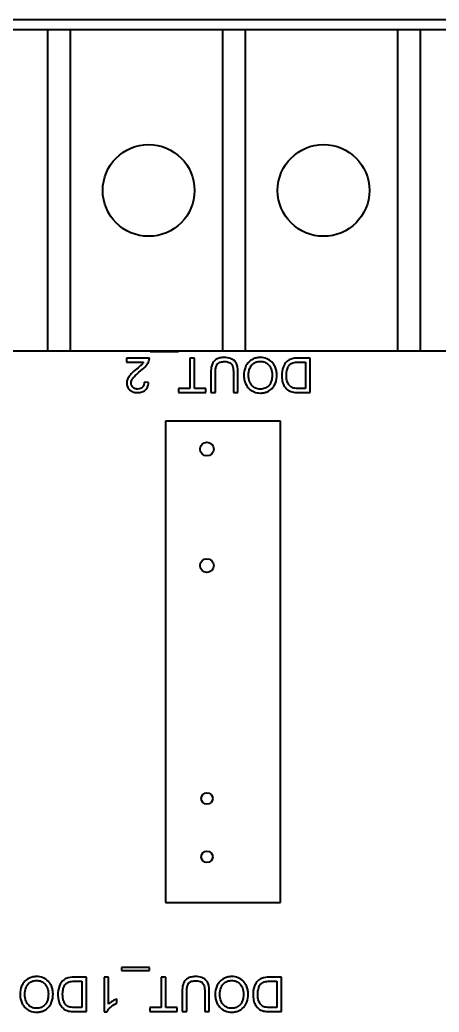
# Model space of a CAD drawing. Header units: millimetres. Extents: x 0 to 5945, y 0 to 4205.
# Drawn here: x 1673.18 to 1691.44, y 235.35 to 278.62 of the extents above; entities that cross this region are included whole.
import ezdxf

# ---------------------------------------------------------------- set-up
doc = ezdxf.new("R2010")
doc.units = ezdxf.units.MM
doc.header["$LTSCALE"] = 5
doc.layers.add('가시적인 것(ISO)', color=3, linetype='Continuous', lineweight=40)

msp = doc.modelspace()

# ---------------------------------------------------------------- linework, layer by layer
at = {"layer": '가시적인 것(ISO)'}
for p, q in [((1744.737, 278.623), (1574.737, 278.623)), ((1674.387, 278.183), (1667.767, 278.183)), ((1674.387, 278.183), (1674.387, 264.183)), ((1675.387, 278.183), (1674.387, 278.183)), ((1675.387, 264.183), (1675.387, 278.183)), ((1682.007, 278.183), (1675.387, 278.183)), ((1682.007, 278.183), (1682.007, 264.183)), ((1683.007, 278.183), (1682.007, 278.183)), ((1683.007, 264.183), (1683.007, 278.183)), ((1689.627, 278.183), (1683.007, 278.183)), ((1689.627, 278.183), (1689.627, 264.183)), ((1690.627, 278.183), (1689.627, 278.183)), ((1690.627, 264.183), (1690.627, 278.183)), ((1697.247, 278.183), (1690.627, 278.183)), ((1667.767, 264.183), (1674.387, 264.183)), ((1674.387, 264.183), (1675.387, 264.183)), ((1675.387, 264.183), (1682.007, 264.183)), ((1678.859, 264.183), (1678.859, 264.156)), ((1678.859, 264.156), (1680.08, 264.156)), ((1680.08, 264.156), (1680.08, 264.183)), ((1682.007, 264.183), (1683.007, 264.183)), ((1683.007, 264.183), (1689.627, 264.183)), ((1689.627, 264.183), (1690.627, 264.183)), ((1690.627, 264.183), (1697.247, 264.183)), ((1678.821, 263.873), (1677.829, 263.873)), ((1677.829, 263.873), (1677.829, 263.696)), ((1677.829, 263.696), (1678.564, 263.696)), ((1680.786, 263.873), (1680.587, 263.873)), ((1680.587, 263.873), (1680.587, 262.55)), ((1680.786, 262.55), (1680.786, 263.873)), ((1685.825, 263.873), (1685.284, 263.873)), ((1685.306, 263.696), (1685.627, 263.696)), ((1685.627, 263.696), (1685.627, 262.55)), ((1685.825, 262.373), (1685.825, 263.873)), ((1681.498, 263.24), (1681.498, 262.373)), ((1681.697, 262.373), (1681.697, 263.238)), ((1682.479, 263.238), (1682.479, 262.373)), ((1682.678, 262.373), (1682.678, 263.24)), ((1678.786, 262.801), (1678.596, 262.82)), ((1680.587, 262.55), (1680.091, 262.55)), ((1680.091, 262.55), (1680.091, 262.373)), ((1680.091, 262.373), (1681.28, 262.373)), ((1681.28, 262.55), (1680.786, 262.55)), ((1681.28, 262.373), (1681.28, 262.55)), ((1681.498, 262.373), (1681.697, 262.373)), ((1682.479, 262.373), (1682.678, 262.373)), ((1685.309, 262.373), (1685.825, 262.373)), ((1685.627, 262.55), (1685.311, 262.55)), ((1684.524, 261.115), (1679.528, 261.115)), ((1679.528, 261.115), (1679.528, 240.125)), ((1684.524, 240.125), (1684.524, 261.115)), ((1679.528, 240.125), (1684.524, 240.125)), ((1678.83, 237.289), (1677.609, 237.289)), ((1677.609, 237.289), (1677.609, 237.156)), ((1677.609, 237.156), (1678.83, 237.156)), ((1678.83, 237.156), (1678.83, 237.289)), ((1676.075, 236.873), (1675.534, 236.873)), ((1676.075, 235.373), (1676.075, 236.873)), ((1677.038, 236.873), (1676.854, 236.873)), ((1676.854, 236.873), (1676.854, 235.367)), ((1677.038, 235.7), (1677.038, 236.873)), ((1679.536, 236.873), (1679.337, 236.873)), ((1679.337, 236.873), (1679.337, 235.55)), ((1679.536, 235.55), (1679.536, 236.873)), ((1684.575, 236.873), (1684.034, 236.873)), ((1684.575, 235.373), (1684.575, 236.873)), ((1675.556, 236.696), (1675.877, 236.696)), ((1675.877, 236.696), (1675.877, 235.55)), ((1684.056, 236.696), (1684.377, 236.696)), ((1684.377, 236.696), (1684.377, 235.55)), ((1677.406, 235.743), (1677.406, 235.922)), ((1680.248, 236.24), (1680.248, 235.373)), ((1680.447, 235.373), (1680.447, 236.238)), ((1681.229, 236.238), (1681.229, 235.373)), ((1681.428, 235.373), (1681.428, 236.24)), ((1675.877, 235.55), (1675.561, 235.55)), ((1679.337, 235.55), (1678.841, 235.55)), ((1678.841, 235.55), (1678.841, 235.373)), ((1680.03, 235.55), (1679.536, 235.55)), ((1680.03, 235.373), (1680.03, 235.55)), ((1684.377, 235.55), (1684.061, 235.55)), ((1675.559, 235.373), (1676.075, 235.373)), ((1676.854, 235.367), (1676.973, 235.367)), ((1678.841, 235.373), (1680.03, 235.373)), ((1680.248, 235.373), (1680.447, 235.373)), ((1681.229, 235.373), (1681.428, 235.373)), ((1684.059, 235.373), (1684.575, 235.373))]:
    msp.add_line(p, q, dxfattribs=at)
for centre, radius in [((1678.787, 271.183), 2), ((1686.407, 271.183), 2), ((1681.327, 259.903), 0.3), ((1681.327, 254.823), 0.3), ((1681.327, 244.663), 0.25), ((1681.327, 242.123), 0.25)]:
    msp.add_circle(centre, radius, dxfattribs=at)
for points, knots in [([(1678.564, 263.696), (1678.542, 263.66), (1678.516, 263.626), (1678.422, 263.527), (1678.347, 263.468), (1678.274, 263.408)], [-0.04103729, -0.04103729, -0.04103729, -0.04103729, -0.02838873, -0.02838873, 0, 0, 0, 0]), ([(1678.436, 263.318), (1678.533, 263.398), (1678.622, 263.479), (1678.733, 263.612), (1678.773, 263.675), (1678.799, 263.745)], [-0.05177971, -0.05177971, -0.05177971, -0.05177971, -0.02233854, -0.02233854, 0, 0, 0, 0]), ([(1678.799, 263.745), (1678.807, 263.765), (1678.813, 263.786), (1678.82, 263.829), (1678.821, 263.851), (1678.821, 263.873)], [-0.01312176, -0.01312176, -0.01312176, -0.01312176, -0.00656352, -0.00656352, 0, 0, 0, 0]), ([(1682.085, 263.898), (1682.021, 263.898), (1681.956, 263.893), (1681.84, 263.866), (1681.789, 263.847), (1681.72, 263.807), (1681.662, 263.771), (1681.572, 263.658), (1681.549, 263.606), (1681.507, 263.461), (1681.498, 263.349), (1681.498, 263.24)], [-0.1827395, -0.1827395, -0.1827395, -0.1827395, -0.1243095, -0.1243095, -0.0742781, -0.0742781, -0.0514626, -0.0514626, -0.0329561, -0.0329561, 0, 0, 0, 0]), ([(1681.697, 263.238), (1681.697, 263.301), (1681.7, 263.367), (1681.719, 263.473), (1681.731, 263.521), (1681.768, 263.594), (1681.786, 263.618), (1681.838, 263.662), (1681.872, 263.68), (1681.969, 263.712), (1682.038, 263.719), (1682.102, 263.719)], [-0.06580544, -0.06580544, -0.06580544, -0.06580544, -0.05062257, -0.05062257, -0.03951225, -0.03951225, -0.0306635, -0.0306635, -0.01915675, -0.01915675, 0, 0, 0, 0]), ([(1682.678, 263.24), (1682.678, 263.313), (1682.674, 263.391), (1682.653, 263.52), (1682.638, 263.578), (1682.591, 263.681), (1682.56, 263.724), (1682.49, 263.789), (1682.442, 263.826), (1682.277, 263.887), (1682.178, 263.898), (1682.085, 263.898)], [-0.1666428, -0.1666428, -0.1666428, -0.1666428, -0.120317, -0.120317, -0.0849202, -0.0849202, -0.0527526, -0.0527526, -0.028158, -0.028158, 0, 0, 0, 0]), ([(1682.102, 263.719), (1682.143, 263.719), (1682.184, 263.715), (1682.269, 263.694), (1682.302, 263.678), (1682.356, 263.646), (1682.382, 263.623), (1682.433, 263.557), (1682.447, 263.519), (1682.474, 263.419), (1682.479, 263.326), (1682.479, 263.238)], [-0.0552723, -0.0552723, -0.0552723, -0.0552723, -0.05006966, -0.05006966, -0.04418631, -0.04418631, -0.03650006, -0.03650006, -0.02622502, -0.02622502, 0, 0, 0, 0]), ([(1683.653, 263.898), (1683.6, 263.898), (1683.547, 263.893), (1683.443, 263.871), (1683.394, 263.855), (1683.243, 263.787), (1683.18, 263.732), (1683.077, 263.628), (1683.032, 263.547), (1682.956, 263.363), (1682.936, 263.245), (1682.936, 263.125)], [-0.08052814, -0.08052814, -0.08052814, -0.08052814, -0.075448, -0.075448, -0.0704261, -0.0704261, -0.05969695, -0.05969695, -0.03604414, -0.03604414, 0, 0, 0, 0]), ([(1683.141, 263.123), (1683.141, 263.226), (1683.155, 263.333), (1683.224, 263.497), (1683.263, 263.549), (1683.349, 263.634), (1683.399, 263.667), (1683.518, 263.717), (1683.586, 263.728), (1683.654, 263.728)], [-0.08165834, -0.08165834, -0.08165834, -0.08165834, -0.05685822, -0.05685822, -0.03882835, -0.03882835, -0.0205962, -0.0205962, 0, 0, 0, 0]), ([(1684.371, 263.142), (1684.371, 263.203), (1684.365, 263.263), (1684.34, 263.38), (1684.322, 263.437), (1684.27, 263.553), (1684.227, 263.629), (1684.092, 263.762), (1684.018, 263.811), (1683.848, 263.882), (1683.752, 263.898), (1683.653, 263.898)], [-0.1419282, -0.1419282, -0.1419282, -0.1419282, -0.11405, -0.11405, -0.0863552, -0.0863552, -0.0554723, -0.0554723, -0.0295193, -0.0295193, 0, 0, 0, 0]), ([(1683.654, 263.728), (1683.69, 263.728), (1683.725, 263.725), (1683.793, 263.712), (1683.825, 263.702), (1683.915, 263.664), (1683.967, 263.627), (1684.045, 263.548), (1684.088, 263.494), (1684.154, 263.328), (1684.167, 263.236), (1684.167, 263.145)], [-0.1304948, -0.1304948, -0.1304948, -0.1304948, -0.1101568, -0.1101568, -0.0908219, -0.0908219, -0.0538229, -0.0538229, -0.0272604, -0.0272604, 0, 0, 0, 0]), ([(1685.284, 263.873), (1685.187, 263.873), (1685.061, 263.863), (1684.887, 263.791), (1684.837, 263.757), (1684.743, 263.663), (1684.696, 263.602), (1684.594, 263.351), (1684.585, 263.207), (1684.585, 263.115)], [-0.1013045, -0.1013045, -0.1013045, -0.1013045, -0.0660401, -0.0660401, -0.0467074, -0.0467074, -0.0277304, -0.0277304, 0, 0, 0, 0]), ([(1684.79, 263.112), (1684.79, 263.178), (1684.794, 263.247), (1684.82, 263.385), (1684.84, 263.434), (1684.877, 263.514), (1684.904, 263.555), (1684.939, 263.591)], [-0.03646535, -0.03646535, -0.03646535, -0.03646535, -0.02628406, -0.02628406, -0.01488015, -0.01488015, 0, 0, 0, 0]), ([(1684.939, 263.591), (1684.957, 263.608), (1684.976, 263.623), (1685.026, 263.652), (1685.055, 263.662), (1685.136, 263.689), (1685.218, 263.696), (1685.306, 263.696)], [-0.03972134, -0.03972134, -0.03972134, -0.03972134, -0.03404767, -0.03404767, -0.02637667, -0.02637667, 0, 0, 0, 0]), ([(1678.274, 263.408), (1678.102, 263.261), (1678.029, 263.186), (1677.911, 263.054), (1677.88, 262.99), (1677.843, 262.899), (1677.832, 262.842), (1677.832, 262.783)], [-0.03516027, -0.03516027, -0.03516027, -0.03516027, -0.0294768, -0.0294768, -0.01769867, -0.01769867, 0, 0, 0, 0]), ([(1678.021, 262.779), (1678.021, 262.816), (1678.029, 262.852), (1678.058, 262.927), (1678.081, 262.966), (1678.139, 263.044), (1678.213, 263.134), (1678.436, 263.318)], [-0.2183426, -0.2183426, -0.2183426, -0.2183426, -0.1577583, -0.1577583, -0.0869803, -0.0869803, 0, 0, 0, 0]), ([(1682.936, 263.125), (1682.936, 263.06), (1682.942, 262.995), (1682.966, 262.871), (1682.984, 262.813), (1683.052, 262.655), (1683.106, 262.59), (1683.228, 262.466), (1683.315, 262.423), (1683.458, 262.363), (1683.554, 262.347), (1683.653, 262.347)], [-0.06480513, -0.06480513, -0.06480513, -0.06480513, -0.05981322, -0.05981322, -0.05512545, -0.05512545, -0.04655354, -0.04655354, -0.0296574, -0.0296574, 0, 0, 0, 0]), ([(1683.652, 262.517), (1683.615, 262.517), (1683.579, 262.52), (1683.508, 262.535), (1683.474, 262.546), (1683.399, 262.58), (1683.346, 262.611), (1683.263, 262.697), (1683.223, 262.75), (1683.155, 262.923), (1683.141, 263.024), (1683.141, 263.123)], [-0.1516136, -0.1516136, -0.1516136, -0.1516136, -0.1220791, -0.1220791, -0.0935316, -0.0935316, -0.0558687, -0.0558687, -0.0298206, -0.0298206, 0, 0, 0, 0]), ([(1684.167, 263.145), (1684.167, 263.078), (1684.162, 263.008), (1684.14, 262.887), (1684.124, 262.832), (1684.079, 262.738), (1684.052, 262.697), (1683.97, 262.618), (1683.914, 262.581), (1683.79, 262.529), (1683.722, 262.517), (1683.652, 262.517)], [-0.09205293, -0.09205293, -0.09205293, -0.09205293, -0.07187986, -0.07187986, -0.05512906, -0.05512906, -0.04039251, -0.04039251, -0.02097998, -0.02097998, 0, 0, 0, 0]), ([(1683.653, 262.347), (1683.706, 262.347), (1683.758, 262.351), (1683.858, 262.37), (1683.905, 262.384), (1684.032, 262.438), (1684.103, 262.488), (1684.206, 262.594), (1684.265, 262.665), (1684.355, 262.893), (1684.371, 263.019), (1684.371, 263.142)], [-0.1914347, -0.1914347, -0.1914347, -0.1914347, -0.1588981, -0.1588981, -0.1283406, -0.1283406, -0.0734868, -0.0734868, -0.0371408, -0.0371408, 0, 0, 0, 0]), ([(1677.832, 262.783), (1677.832, 262.727), (1677.841, 262.673), (1677.883, 262.572), (1677.914, 262.529), (1677.978, 262.467), (1678.021, 262.431), (1678.155, 262.377), (1678.227, 262.367), (1678.299, 262.367)], [-0.1091803, -0.1091803, -0.1091803, -0.1091803, -0.0754246, -0.0754246, -0.0432877, -0.0432877, -0.0215861, -0.0215861, 0, 0, 0, 0]), ([(1678.304, 262.519), (1678.281, 262.519), (1678.258, 262.521), (1678.216, 262.529), (1678.195, 262.535), (1678.153, 262.554), (1678.122, 262.571), (1678.07, 262.625), (1678.052, 262.65), (1678.027, 262.711), (1678.021, 262.745), (1678.021, 262.779)], [-0.05529017, -0.05529017, -0.05529017, -0.05529017, -0.04364616, -0.04364616, -0.0328661, -0.0328661, -0.0197072, -0.0197072, -0.01028467, -0.01028467, 0, 0, 0, 0]), ([(1678.299, 262.367), (1678.366, 262.367), (1678.434, 262.375), (1678.549, 262.414), (1678.595, 262.44), (1678.665, 262.5), (1678.702, 262.538), (1678.764, 262.66), (1678.78, 262.73), (1678.786, 262.801)], [-0.1036663, -0.1036663, -0.1036663, -0.1036663, -0.0688957, -0.0688957, -0.0410421, -0.0410421, -0.0211527, -0.0211527, 0, 0, 0, 0]), ([(1678.596, 262.82), (1678.596, 262.773), (1678.589, 262.726), (1678.554, 262.642), (1678.532, 262.615), (1678.49, 262.573), (1678.461, 262.555), (1678.389, 262.526), (1678.347, 262.519), (1678.304, 262.519)], [-0.03879416, -0.03879416, -0.03879416, -0.03879416, -0.03076592, -0.03076592, -0.0232504, -0.0232504, -0.01285481, -0.01285481, 0, 0, 0, 0]), ([(1684.585, 263.115), (1684.585, 263.036), (1684.592, 262.956), (1684.624, 262.805), (1684.648, 262.739), (1684.715, 262.611), (1684.762, 262.552), (1684.822, 262.502)], [-0.06427655, -0.06427655, -0.06427655, -0.06427655, -0.04327347, -0.04327347, -0.02318587, -0.02318587, 0, 0, 0, 0]), ([(1685.055, 262.581), (1685.029, 262.591), (1685.005, 262.604), (1684.959, 262.637), (1684.938, 262.657), (1684.89, 262.712), (1684.856, 262.756), (1684.8, 262.912), (1684.79, 263.012), (1684.79, 263.112)], [-0.08863704, -0.08863704, -0.08863704, -0.08863704, -0.07259706, -0.07259706, -0.05563873, -0.05563873, -0.02994642, -0.02994642, 0, 0, 0, 0]), ([(1684.822, 262.502), (1684.852, 262.476), (1684.886, 262.454), (1684.96, 262.418), (1685, 262.404), (1685.041, 262.395)], [-0.02477761, -0.02477761, -0.02477761, -0.02477761, -0.01271181, -0.01271181, 0, 0, 0, 0]), ([(1685.041, 262.395), (1685.077, 262.386), (1685.118, 262.381), (1685.205, 262.374), (1685.258, 262.373), (1685.309, 262.373)], [-0.02610579, -0.02610579, -0.02610579, -0.02610579, -0.0151034, -0.0151034, 0, 0, 0, 0]), ([(1685.311, 262.55), (1685.262, 262.55), (1685.208, 262.552), (1685.122, 262.562), (1685.085, 262.569), (1685.055, 262.581)], [-0.02271504, -0.02271504, -0.02271504, -0.02271504, -0.00972271, -0.00972271, 0, 0, 0, 0]), ([(1673.903, 236.898), (1673.85, 236.898), (1673.797, 236.893), (1673.693, 236.871), (1673.644, 236.855), (1673.493, 236.787), (1673.43, 236.732), (1673.327, 236.628), (1673.282, 236.547), (1673.206, 236.363), (1673.186, 236.245), (1673.186, 236.125)], [-0.08052814, -0.08052814, -0.08052814, -0.08052814, -0.075448, -0.075448, -0.0704261, -0.0704261, -0.05969695, -0.05969695, -0.03604414, -0.03604414, 0, 0, 0, 0]), ([(1673.391, 236.123), (1673.391, 236.226), (1673.405, 236.333), (1673.474, 236.497), (1673.513, 236.549), (1673.599, 236.634), (1673.649, 236.667), (1673.768, 236.717), (1673.836, 236.728), (1673.904, 236.728)], [-0.08165834, -0.08165834, -0.08165834, -0.08165834, -0.05685822, -0.05685822, -0.03882835, -0.03882835, -0.0205962, -0.0205962, 0, 0, 0, 0]), ([(1674.621, 236.142), (1674.621, 236.203), (1674.615, 236.263), (1674.59, 236.38), (1674.572, 236.437), (1674.52, 236.553), (1674.477, 236.629), (1674.342, 236.762), (1674.268, 236.811), (1674.098, 236.882), (1674.002, 236.898), (1673.903, 236.898)], [-0.1419282, -0.1419282, -0.1419282, -0.1419282, -0.11405, -0.11405, -0.0863552, -0.0863552, -0.0554723, -0.0554723, -0.0295193, -0.0295193, 0, 0, 0, 0]), ([(1673.904, 236.728), (1673.94, 236.728), (1673.975, 236.725), (1674.043, 236.712), (1674.075, 236.702), (1674.165, 236.664), (1674.217, 236.627), (1674.295, 236.548), (1674.338, 236.494), (1674.404, 236.328), (1674.417, 236.236), (1674.417, 236.145)], [-0.1304948, -0.1304948, -0.1304948, -0.1304948, -0.1101568, -0.1101568, -0.0908219, -0.0908219, -0.0538229, -0.0538229, -0.0272604, -0.0272604, 0, 0, 0, 0]), ([(1675.534, 236.873), (1675.437, 236.873), (1675.311, 236.863), (1675.137, 236.791), (1675.087, 236.757), (1674.993, 236.663), (1674.946, 236.602), (1674.844, 236.351), (1674.835, 236.207), (1674.835, 236.115)], [-0.1013045, -0.1013045, -0.1013045, -0.1013045, -0.0660401, -0.0660401, -0.0467074, -0.0467074, -0.0277304, -0.0277304, 0, 0, 0, 0]), ([(1680.835, 236.898), (1680.771, 236.898), (1680.706, 236.893), (1680.59, 236.866), (1680.539, 236.847), (1680.47, 236.807), (1680.412, 236.771), (1680.322, 236.658), (1680.299, 236.606), (1680.257, 236.461), (1680.248, 236.349), (1680.248, 236.24)], [-0.1827395, -0.1827395, -0.1827395, -0.1827395, -0.1243095, -0.1243095, -0.0742781, -0.0742781, -0.0514626, -0.0514626, -0.0329561, -0.0329561, 0, 0, 0, 0]), ([(1681.428, 236.24), (1681.428, 236.313), (1681.424, 236.391), (1681.403, 236.52), (1681.388, 236.578), (1681.341, 236.681), (1681.31, 236.724), (1681.24, 236.789), (1681.192, 236.826), (1681.027, 236.887), (1680.928, 236.898), (1680.835, 236.898)], [-0.1666428, -0.1666428, -0.1666428, -0.1666428, -0.120317, -0.120317, -0.0849202, -0.0849202, -0.0527526, -0.0527526, -0.028158, -0.028158, 0, 0, 0, 0]), ([(1682.403, 236.898), (1682.35, 236.898), (1682.297, 236.893), (1682.193, 236.871), (1682.144, 236.855), (1681.993, 236.787), (1681.93, 236.732), (1681.827, 236.628), (1681.782, 236.547), (1681.706, 236.363), (1681.686, 236.245), (1681.686, 236.125)], [-0.08052814, -0.08052814, -0.08052814, -0.08052814, -0.075448, -0.075448, -0.0704261, -0.0704261, -0.05969695, -0.05969695, -0.03604414, -0.03604414, 0, 0, 0, 0]), ([(1681.891, 236.123), (1681.891, 236.226), (1681.905, 236.333), (1681.974, 236.497), (1682.013, 236.549), (1682.099, 236.634), (1682.149, 236.667), (1682.268, 236.717), (1682.336, 236.728), (1682.404, 236.728)], [-0.08165834, -0.08165834, -0.08165834, -0.08165834, -0.05685822, -0.05685822, -0.03882835, -0.03882835, -0.0205962, -0.0205962, 0, 0, 0, 0]), ([(1683.121, 236.142), (1683.121, 236.203), (1683.115, 236.263), (1683.09, 236.38), (1683.072, 236.437), (1683.02, 236.553), (1682.977, 236.629), (1682.842, 236.762), (1682.768, 236.811), (1682.598, 236.882), (1682.502, 236.898), (1682.403, 236.898)], [-0.1419282, -0.1419282, -0.1419282, -0.1419282, -0.11405, -0.11405, -0.0863552, -0.0863552, -0.0554723, -0.0554723, -0.0295193, -0.0295193, 0, 0, 0, 0]), ([(1682.404, 236.728), (1682.44, 236.728), (1682.475, 236.725), (1682.543, 236.712), (1682.575, 236.702), (1682.665, 236.664), (1682.717, 236.627), (1682.795, 236.548), (1682.838, 236.494), (1682.904, 236.328), (1682.917, 236.236), (1682.917, 236.145)], [-0.1304948, -0.1304948, -0.1304948, -0.1304948, -0.1101568, -0.1101568, -0.0908219, -0.0908219, -0.0538229, -0.0538229, -0.0272604, -0.0272604, 0, 0, 0, 0]), ([(1684.034, 236.873), (1683.937, 236.873), (1683.811, 236.863), (1683.637, 236.791), (1683.587, 236.757), (1683.493, 236.663), (1683.446, 236.602), (1683.344, 236.351), (1683.335, 236.207), (1683.335, 236.115)], [-0.1013045, -0.1013045, -0.1013045, -0.1013045, -0.0660401, -0.0660401, -0.0467074, -0.0467074, -0.0277304, -0.0277304, 0, 0, 0, 0]), ([(1675.04, 236.112), (1675.04, 236.178), (1675.044, 236.247), (1675.07, 236.385), (1675.09, 236.434), (1675.127, 236.514), (1675.154, 236.555), (1675.189, 236.591)], [-0.03646535, -0.03646535, -0.03646535, -0.03646535, -0.02628406, -0.02628406, -0.01488015, -0.01488015, 0, 0, 0, 0]), ([(1675.189, 236.591), (1675.207, 236.608), (1675.226, 236.623), (1675.276, 236.652), (1675.305, 236.662), (1675.386, 236.689), (1675.468, 236.696), (1675.556, 236.696)], [-0.03972134, -0.03972134, -0.03972134, -0.03972134, -0.03404767, -0.03404767, -0.02637667, -0.02637667, 0, 0, 0, 0]), ([(1680.447, 236.238), (1680.447, 236.301), (1680.45, 236.367), (1680.469, 236.473), (1680.481, 236.521), (1680.518, 236.594), (1680.536, 236.618), (1680.588, 236.662), (1680.622, 236.68), (1680.719, 236.712), (1680.788, 236.719), (1680.852, 236.719)], [-0.06580544, -0.06580544, -0.06580544, -0.06580544, -0.05062257, -0.05062257, -0.03951225, -0.03951225, -0.0306635, -0.0306635, -0.01915675, -0.01915675, 0, 0, 0, 0]), ([(1680.852, 236.719), (1680.893, 236.719), (1680.934, 236.715), (1681.019, 236.694), (1681.052, 236.678), (1681.106, 236.646), (1681.132, 236.623), (1681.183, 236.557), (1681.197, 236.519), (1681.224, 236.419), (1681.229, 236.326), (1681.229, 236.238)], [-0.0552723, -0.0552723, -0.0552723, -0.0552723, -0.05006966, -0.05006966, -0.04418631, -0.04418631, -0.03650006, -0.03650006, -0.02622502, -0.02622502, 0, 0, 0, 0]), ([(1683.54, 236.112), (1683.54, 236.178), (1683.544, 236.247), (1683.57, 236.385), (1683.59, 236.434), (1683.627, 236.514), (1683.654, 236.555), (1683.689, 236.591)], [-0.03646535, -0.03646535, -0.03646535, -0.03646535, -0.02628406, -0.02628406, -0.01488015, -0.01488015, 0, 0, 0, 0]), ([(1683.689, 236.591), (1683.707, 236.608), (1683.726, 236.623), (1683.776, 236.652), (1683.805, 236.662), (1683.886, 236.689), (1683.968, 236.696), (1684.056, 236.696)], [-0.03972134, -0.03972134, -0.03972134, -0.03972134, -0.03404767, -0.03404767, -0.02637667, -0.02637667, 0, 0, 0, 0]), ([(1673.186, 236.125), (1673.186, 236.06), (1673.192, 235.995), (1673.216, 235.871), (1673.234, 235.813), (1673.302, 235.655), (1673.356, 235.59), (1673.478, 235.466), (1673.565, 235.423), (1673.708, 235.363), (1673.804, 235.347), (1673.903, 235.347)], [-0.06480513, -0.06480513, -0.06480513, -0.06480513, -0.05981322, -0.05981322, -0.05512545, -0.05512545, -0.04655354, -0.04655354, -0.0296574, -0.0296574, 0, 0, 0, 0]), ([(1673.902, 235.517), (1673.865, 235.517), (1673.829, 235.52), (1673.758, 235.535), (1673.724, 235.546), (1673.649, 235.58), (1673.596, 235.611), (1673.513, 235.697), (1673.473, 235.75), (1673.405, 235.923), (1673.391, 236.024), (1673.391, 236.123)], [-0.1516136, -0.1516136, -0.1516136, -0.1516136, -0.1220791, -0.1220791, -0.0935316, -0.0935316, -0.0558687, -0.0558687, -0.0298206, -0.0298206, 0, 0, 0, 0]), ([(1674.417, 236.145), (1674.417, 236.078), (1674.412, 236.008), (1674.39, 235.887), (1674.374, 235.832), (1674.329, 235.738), (1674.302, 235.697), (1674.22, 235.618), (1674.164, 235.581), (1674.04, 235.529), (1673.972, 235.517), (1673.902, 235.517)], [-0.09205293, -0.09205293, -0.09205293, -0.09205293, -0.07187986, -0.07187986, -0.05512906, -0.05512906, -0.04039251, -0.04039251, -0.02097998, -0.02097998, 0, 0, 0, 0]), ([(1673.903, 235.347), (1673.956, 235.347), (1674.008, 235.351), (1674.108, 235.37), (1674.155, 235.384), (1674.282, 235.438), (1674.353, 235.488), (1674.456, 235.594), (1674.515, 235.665), (1674.605, 235.893), (1674.621, 236.019), (1674.621, 236.142)], [-0.1914347, -0.1914347, -0.1914347, -0.1914347, -0.1588981, -0.1588981, -0.1283406, -0.1283406, -0.0734868, -0.0734868, -0.0371408, -0.0371408, 0, 0, 0, 0]), ([(1674.835, 236.115), (1674.835, 236.036), (1674.842, 235.956), (1674.874, 235.805), (1674.898, 235.739), (1674.965, 235.611), (1675.012, 235.552), (1675.072, 235.502)], [-0.06427655, -0.06427655, -0.06427655, -0.06427655, -0.04327347, -0.04327347, -0.02318587, -0.02318587, 0, 0, 0, 0]), ([(1675.305, 235.581), (1675.279, 235.591), (1675.255, 235.604), (1675.209, 235.637), (1675.188, 235.657), (1675.14, 235.712), (1675.106, 235.756), (1675.05, 235.912), (1675.04, 236.012), (1675.04, 236.112)], [-0.08863704, -0.08863704, -0.08863704, -0.08863704, -0.07259706, -0.07259706, -0.05563873, -0.05563873, -0.02994642, -0.02994642, 0, 0, 0, 0]), ([(1677.406, 235.922), (1677.34, 235.897), (1677.272, 235.862), (1677.175, 235.805), (1677.1, 235.759), (1677.038, 235.7)], [-0.06797462, -0.06797462, -0.06797462, -0.06797462, -0.02573644, -0.02573644, 0, 0, 0, 0]), ([(1681.686, 236.125), (1681.686, 236.06), (1681.692, 235.995), (1681.716, 235.871), (1681.734, 235.813), (1681.802, 235.655), (1681.856, 235.59), (1681.978, 235.466), (1682.065, 235.423), (1682.208, 235.363), (1682.304, 235.347), (1682.403, 235.347)], [-0.06480513, -0.06480513, -0.06480513, -0.06480513, -0.05981322, -0.05981322, -0.05512545, -0.05512545, -0.04655354, -0.04655354, -0.0296574, -0.0296574, 0, 0, 0, 0]), ([(1682.402, 235.517), (1682.365, 235.517), (1682.329, 235.52), (1682.258, 235.535), (1682.224, 235.546), (1682.149, 235.58), (1682.096, 235.611), (1682.013, 235.697), (1681.973, 235.75), (1681.905, 235.923), (1681.891, 236.024), (1681.891, 236.123)], [-0.1516136, -0.1516136, -0.1516136, -0.1516136, -0.1220791, -0.1220791, -0.0935316, -0.0935316, -0.0558687, -0.0558687, -0.0298206, -0.0298206, 0, 0, 0, 0]), ([(1682.917, 236.145), (1682.917, 236.078), (1682.912, 236.008), (1682.89, 235.887), (1682.874, 235.832), (1682.829, 235.738), (1682.802, 235.697), (1682.72, 235.618), (1682.664, 235.581), (1682.54, 235.529), (1682.472, 235.517), (1682.402, 235.517)], [-0.09205293, -0.09205293, -0.09205293, -0.09205293, -0.07187986, -0.07187986, -0.05512906, -0.05512906, -0.04039251, -0.04039251, -0.02097998, -0.02097998, 0, 0, 0, 0]), ([(1682.403, 235.347), (1682.456, 235.347), (1682.508, 235.351), (1682.608, 235.37), (1682.655, 235.384), (1682.782, 235.438), (1682.853, 235.488), (1682.956, 235.594), (1683.015, 235.665), (1683.105, 235.893), (1683.121, 236.019), (1683.121, 236.142)], [-0.1914347, -0.1914347, -0.1914347, -0.1914347, -0.1588981, -0.1588981, -0.1283406, -0.1283406, -0.0734868, -0.0734868, -0.0371408, -0.0371408, 0, 0, 0, 0]), ([(1683.335, 236.115), (1683.335, 236.036), (1683.342, 235.956), (1683.374, 235.805), (1683.398, 235.739), (1683.465, 235.611), (1683.512, 235.552), (1683.572, 235.502)], [-0.06427655, -0.06427655, -0.06427655, -0.06427655, -0.04327347, -0.04327347, -0.02318587, -0.02318587, 0, 0, 0, 0]), ([(1683.805, 235.581), (1683.779, 235.591), (1683.755, 235.604), (1683.709, 235.637), (1683.688, 235.657), (1683.64, 235.712), (1683.606, 235.756), (1683.55, 235.912), (1683.54, 236.012), (1683.54, 236.112)], [-0.08863704, -0.08863704, -0.08863704, -0.08863704, -0.07259706, -0.07259706, -0.05563873, -0.05563873, -0.02994642, -0.02994642, 0, 0, 0, 0]), ([(1675.072, 235.502), (1675.102, 235.476), (1675.136, 235.454), (1675.21, 235.418), (1675.25, 235.404), (1675.291, 235.395)], [-0.02477761, -0.02477761, -0.02477761, -0.02477761, -0.01271181, -0.01271181, 0, 0, 0, 0]), ([(1675.561, 235.55), (1675.512, 235.55), (1675.458, 235.552), (1675.372, 235.562), (1675.335, 235.569), (1675.305, 235.581)], [-0.02271504, -0.02271504, -0.02271504, -0.02271504, -0.00972271, -0.00972271, 0, 0, 0, 0]), ([(1676.973, 235.367), (1677.008, 235.44), (1677.069, 235.507), (1677.179, 235.606), (1677.265, 235.677), (1677.406, 235.743)], [-0.1204348, -0.1204348, -0.1204348, -0.1204348, -0.0467866, -0.0467866, 0, 0, 0, 0]), ([(1683.572, 235.502), (1683.602, 235.476), (1683.636, 235.454), (1683.71, 235.418), (1683.75, 235.404), (1683.791, 235.395)], [-0.02477761, -0.02477761, -0.02477761, -0.02477761, -0.01271181, -0.01271181, 0, 0, 0, 0]), ([(1684.061, 235.55), (1684.012, 235.55), (1683.958, 235.552), (1683.872, 235.562), (1683.835, 235.569), (1683.805, 235.581)], [-0.02271504, -0.02271504, -0.02271504, -0.02271504, -0.00972271, -0.00972271, 0, 0, 0, 0]), ([(1675.291, 235.395), (1675.327, 235.386), (1675.368, 235.381), (1675.455, 235.374), (1675.508, 235.373), (1675.559, 235.373)], [-0.02610579, -0.02610579, -0.02610579, -0.02610579, -0.0151034, -0.0151034, 0, 0, 0, 0]), ([(1683.791, 235.395), (1683.827, 235.386), (1683.868, 235.381), (1683.955, 235.374), (1684.008, 235.373), (1684.059, 235.373)], [-0.02610579, -0.02610579, -0.02610579, -0.02610579, -0.0151034, -0.0151034, 0, 0, 0, 0])]:
    msp.add_open_spline(points, degree=3, knots=knots, dxfattribs=at)

doc.saveas('drawing.dxf')
